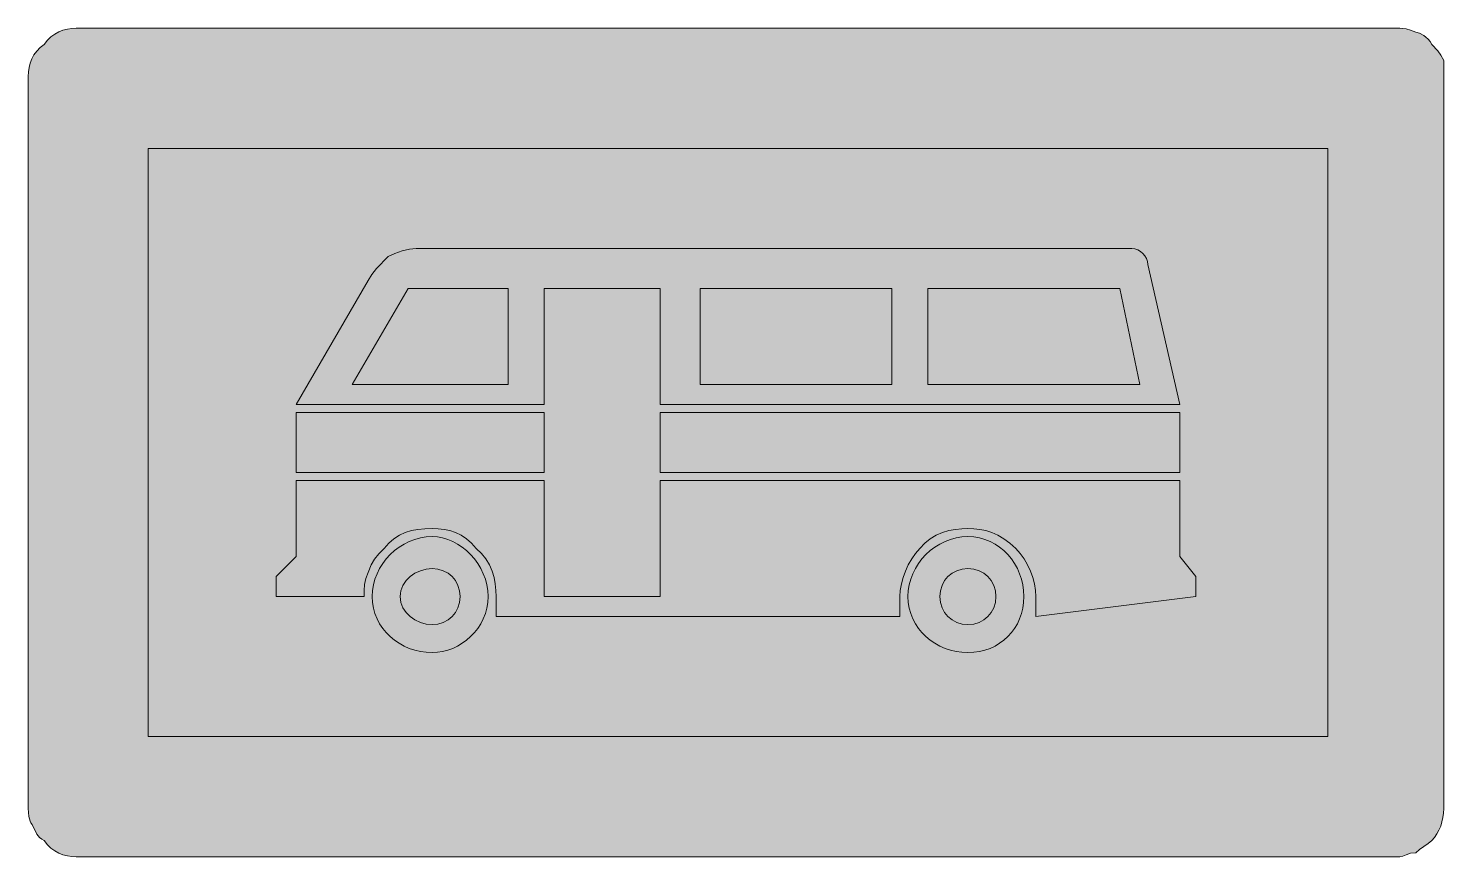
# Model space of a CAD drawing. Header units: metres. Extents: x 71 to 496, y 11 to 260.
import ezdxf

# ---------------------------------------------------------------- set-up
doc = ezdxf.new("R2010")
doc.units = ezdxf.units.M
doc.layers.add('FILL_LIME_00FF00', color=7, linetype='Continuous', true_color=0x00ff00)
doc.layers.add('FILL_WHITE_FFFFFF', color=7, linetype='Continuous', true_color=0xffffff)

msp = doc.modelspace()

# ---------------------------------------------------------------- hatches: boundary and pattern name
at = {"layer": 'FILL_LIME_00FF00', "true_color": 0x00ff00}
h = msp.add_hatch(color=7, dxfattribs=at)
h.dxf.hatch_style = 1
h.paths.add_polyline_path([(484.01, 259.66), (485.04, 259.53), (486.3, 259.17), (487.89, 258.48), (488.98, 258.25), (490.29, 257.58), (490.96, 257.07), (491.6, 256.45), (492.19, 255.72), (492.69, 254.88), (494.49, 252.93), (495.39, 251.67), (496.29, 250.08), (496.29, 245.28), (496.29, 25.68), (496.23, 24.33), (496.06, 23), (495.78, 21.69), (495.39, 20.43), (494.88, 19.22), (494.27, 18.09), (493.53, 17.03), (492.69, 16.08), (491.6, 15.18), (490.29, 14.28), (488.98, 13.38), (487.89, 12.48), (486.3, 12.29), (485.04, 11.88), (484.01, 11.47), (483.09, 11.28), (85.89, 11.28), (84.54, 11.34), (83.21, 11.52), (81.9, 11.85), (80.64, 12.33), (79.43, 12.98), (78.3, 13.81), (77.24, 14.84), (76.29, 16.08), (75.5, 16.53), (74.88, 17), (74.41, 17.49), (74.04, 18.03), (72.69, 20.88), (72.29, 21.38), (72, 21.97), (71.64, 23.28), (71.49, 25.68), (71.49, 245.28), (71.55, 246.63), (71.73, 247.96), (72.06, 249.27), (72.54, 250.53), (73.19, 251.74), (74.02, 252.87), (75.05, 253.93), (76.29, 254.88), (77.24, 256.12), (78.3, 257.15), (79.43, 257.98), (80.64, 258.63), (81.9, 259.11), (83.21, 259.44), (84.54, 259.62), (85.89, 259.68), (483.09, 259.68), (484.01, 259.66)])
h.paths.add_polyline_path([(461.49, 47.28), (461.49, 223.68), (107.49, 223.68), (107.49, 47.28), (461.49, 47.28)], flags=16)
h = msp.add_hatch(color=7, dxfattribs=at)
h.dxf.hatch_style = 1
h.paths.add_polyline_path([(405.99, 192.18), (406.6, 191.45), (407.08, 190.64), (407.38, 189.78), (407.49, 188.88), (417.09, 146.88), (261.09, 146.88), (261.09, 181.68), (226.29, 181.68), (226.29, 146.88), (151.89, 146.88), (173.49, 184.08), (174.6, 185.88), (176.04, 187.68), (179.49, 191.28), (181.48, 192.16), (183.69, 192.93), (185.9, 193.47), (187.89, 193.68), (402.69, 193.68), (403.59, 193.57), (404.45, 193.27), (405.26, 192.79), (405.99, 192.18)])
h.paths.add_polyline_path([(399.09, 181.68), (341.49, 181.68), (341.49, 152.88), (405.09, 152.88), (399.09, 181.68)], flags=16)
h.paths.add_polyline_path([(330.69, 152.88), (330.69, 181.68), (273.09, 181.68), (273.09, 152.88), (330.69, 152.88)], flags=16)
h.paths.add_polyline_path([(185.49, 181.68), (168.69, 152.88), (215.49, 152.88), (215.49, 181.68), (185.49, 181.68)], flags=16)
h = msp.add_hatch(color=7, dxfattribs=at)
h.dxf.hatch_style = 1
h.paths.add_polyline_path([(226.29, 144.48), (226.29, 126.48), (151.89, 126.48), (151.89, 144.48), (226.29, 144.48)])
h = msp.add_hatch(color=7, dxfattribs=at)
h.dxf.hatch_style = 1
h.paths.add_polyline_path([(417.09, 144.48), (417.09, 126.48), (261.09, 126.48), (261.09, 144.48), (417.09, 144.48)])
h = msp.add_hatch(color=7, dxfattribs=at)
h.dxf.hatch_style = 1
h.paths.add_polyline_path([(421.89, 95.28), (421.89, 89.28), (373.89, 83.28), (373.89, 89.28), (373.78, 91.13), (373.46, 93.05), (372.94, 95), (372.24, 96.93), (371.37, 98.81), (370.35, 100.59), (369.18, 102.22), (367.89, 103.68), (366.09, 105.32), (364.29, 106.64), (362.49, 107.69), (360.69, 108.48), (358.89, 109.05), (357.09, 109.42), (355.29, 109.62), (353.49, 109.68), (351.64, 109.62), (349.72, 109.42), (347.77, 109.05), (345.84, 108.48), (343.96, 107.69), (342.18, 106.64), (340.55, 105.32), (339.09, 103.68), (337.8, 102.22), (336.63, 100.59), (335.61, 98.81), (334.74, 96.93), (334.04, 95), (333.52, 93.05), (333.2, 91.13), (333.09, 89.28), (333.09, 83.28), (211.89, 83.28), (211.89, 89.28), (211.83, 91.13), (211.63, 93.05), (211.26, 95), (210.69, 96.93), (209.9, 98.81), (208.85, 100.59), (207.53, 102.22), (205.89, 103.68), (204.49, 105.32), (202.98, 106.64), (201.4, 107.69), (199.74, 108.48), (198.03, 109.05), (196.27, 109.42), (194.49, 109.62), (192.69, 109.68), (190.5, 109.62), (188.42, 109.42), (186.45, 109.05), (184.59, 108.48), (182.85, 107.69), (181.22, 106.64), (179.7, 105.32), (178.29, 103.68), (176.7, 102.05), (175.44, 100.53), (174.41, 98.79), (173.49, 96.48), (172.8, 94.68), (172.44, 92.88), (172.31, 91.08), (172.29, 89.28), (145.89, 89.28), (145.89, 95.28), (151.89, 101.28), (151.89, 124.08), (226.29, 124.08), (226.29, 89.28), (261.09, 89.28), (261.09, 124.08), (417.09, 124.08), (417.09, 101.28), (421.89, 95.28)])
h = msp.add_hatch(color=7, dxfattribs=at)
h.dxf.hatch_style = 1
h.paths.add_polyline_path([(209.11, 85.8), (208.66, 84.16), (208.05, 82.6), (207.29, 81.13), (206.39, 79.75), (205.37, 78.46), (204.24, 77.28), (203.01, 76.21), (201.7, 75.26), (200.31, 74.44), (198.86, 73.75), (197.36, 73.21), (195.82, 72.81), (194.26, 72.56), (192.69, 72.48), (190.91, 72.56), (189.16, 72.81), (187.46, 73.21), (185.83, 73.75), (184.26, 74.44), (182.78, 75.26), (181.38, 76.21), (180.09, 77.28), (178.91, 78.46), (177.85, 79.75), (176.93, 81.13), (176.15, 82.6), (175.53, 84.16), (175.07, 85.8), (174.79, 87.51), (174.69, 89.28), (174.79, 91.06), (175.07, 92.81), (175.53, 94.51), (176.15, 96.14), (176.93, 97.71), (177.85, 99.19), (178.91, 100.59), (180.09, 101.88), (181.38, 103.06), (182.78, 104.12), (184.26, 105.04), (185.83, 105.82), (187.46, 106.44), (189.16, 106.9), (190.91, 107.18), (192.69, 107.28), (194.26, 107.18), (195.82, 106.9), (197.36, 106.44), (198.86, 105.82), (200.31, 105.04), (201.7, 104.12), (203.01, 103.06), (204.24, 101.88), (205.37, 100.59), (206.39, 99.19), (207.29, 97.71), (208.05, 96.14), (208.66, 94.51), (209.11, 92.81), (209.39, 91.06), (209.49, 89.28), (209.39, 87.51), (209.11, 85.8)])
h.paths.add_polyline_path([(200.45, 92.62), (199.7, 94.05), (198.69, 95.28), (197.46, 96.29), (196.03, 97.04), (194.43, 97.52), (192.69, 97.68), (190.9, 97.52), (189.17, 97.04), (187.54, 96.29), (186.09, 95.28), (184.86, 94.05), (183.91, 92.62), (183.31, 91.02), (183.15, 90.17), (183.09, 89.28), (183.15, 88.39), (183.31, 87.54), (183.91, 85.94), (184.86, 84.51), (186.09, 83.28), (187.54, 82.27), (189.17, 81.52), (190.9, 81.04), (192.69, 80.88), (194.43, 81.04), (196.03, 81.52), (197.46, 82.27), (198.69, 83.28), (199.7, 84.51), (200.45, 85.94), (200.93, 87.54), (201.09, 89.28), (200.93, 91.02), (200.45, 92.62)], flags=16)
h = msp.add_hatch(color=7, dxfattribs=at)
h.dxf.hatch_style = 1
h.paths.add_polyline_path([(369.96, 85.8), (369.56, 84.16), (369.01, 82.6), (368.33, 81.13), (367.51, 79.75), (366.56, 78.46), (365.49, 77.28), (364.31, 76.21), (363.02, 75.26), (361.64, 74.44), (360.17, 73.75), (358.61, 73.21), (356.97, 72.81), (355.26, 72.56), (353.49, 72.48), (351.71, 72.56), (349.96, 72.81), (348.26, 73.21), (346.63, 73.75), (345.06, 74.44), (343.58, 75.26), (342.18, 76.21), (340.89, 77.28), (339.71, 78.46), (338.65, 79.75), (337.73, 81.13), (336.95, 82.6), (336.33, 84.16), (335.87, 85.8), (335.59, 87.51), (335.49, 89.28), (335.59, 91.06), (335.87, 92.81), (336.33, 94.51), (336.95, 96.14), (337.73, 97.71), (338.65, 99.19), (339.71, 100.59), (340.89, 101.88), (342.18, 103.06), (343.58, 104.12), (345.06, 105.04), (346.63, 105.82), (348.26, 106.44), (349.96, 106.9), (351.71, 107.18), (353.49, 107.28), (355.26, 107.18), (356.97, 106.9), (358.61, 106.44), (360.17, 105.82), (361.64, 105.04), (363.02, 104.12), (364.31, 103.06), (365.49, 101.88), (366.56, 100.59), (367.51, 99.19), (368.33, 97.71), (369.01, 96.14), (369.56, 94.51), (369.96, 92.81), (370.21, 91.06), (370.29, 89.28), (370.21, 87.51), (369.96, 85.8)])
h.paths.add_polyline_path([(361.25, 92.62), (360.5, 94.05), (359.49, 95.28), (358.26, 96.29), (356.83, 97.04), (355.23, 97.52), (353.49, 97.68), (351.75, 97.52), (350.15, 97.04), (348.72, 96.29), (347.49, 95.28), (346.48, 94.05), (345.73, 92.62), (345.25, 91.02), (345.09, 89.28), (345.25, 87.54), (345.73, 85.94), (346.48, 84.51), (347.49, 83.28), (348.72, 82.27), (350.15, 81.52), (351.75, 81.04), (353.49, 80.88), (355.23, 81.04), (356.83, 81.52), (358.26, 82.27), (359.49, 83.28), (360.5, 84.51), (361.25, 85.94), (361.73, 87.54), (361.89, 89.28), (361.73, 91.02), (361.25, 92.62)], flags=16)
at = {"layer": 'FILL_WHITE_FFFFFF', "true_color": 0xffffff}
h = msp.add_hatch(color=7, dxfattribs=at)
h.dxf.hatch_style = 1
h.paths.add_polyline_path([(461.49, 223.68), (461.49, 47.28), (107.49, 47.28), (107.49, 223.68), (461.49, 223.68)])

# ---------------------------------------------------------------- linework, layer by layer
at = {"layer": 'FILL_LIME_00FF00', "lineweight": 0, "true_color": 0x00ff00}
for points in [[(484.01, 259.66), (485.04, 259.53), (486.3, 259.17), (487.89, 258.48), (488.98, 258.25), (490.29, 257.58), (490.96, 257.07), (491.6, 256.45), (492.19, 255.72), (492.69, 254.88), (494.49, 252.93), (495.39, 251.67), (496.29, 250.08), (496.29, 245.28), (496.29, 25.68), (496.23, 24.33), (496.06, 23), (495.78, 21.69), (495.39, 20.43), (494.88, 19.22), (494.27, 18.09), (493.53, 17.03), (492.69, 16.08), (491.6, 15.18), (490.29, 14.28), (488.98, 13.38), (487.89, 12.48), (486.3, 12.29), (485.04, 11.88), (484.01, 11.47), (483.09, 11.28), (85.89, 11.28), (84.54, 11.34), (83.21, 11.52), (81.9, 11.85), (80.64, 12.33), (79.43, 12.98), (78.3, 13.81), (77.24, 14.84), (76.29, 16.08), (75.5, 16.53), (74.88, 17), (74.41, 17.49), (74.04, 18.03), (72.69, 20.88), (72.29, 21.38), (72, 21.97), (71.64, 23.28), (71.49, 25.68), (71.49, 245.28), (71.55, 246.63), (71.73, 247.96), (72.06, 249.27), (72.54, 250.53), (73.19, 251.74), (74.02, 252.87), (75.05, 253.93), (76.29, 254.88), (77.24, 256.12), (78.3, 257.15), (79.43, 257.98), (80.64, 258.63), (81.9, 259.11), (83.21, 259.44), (84.54, 259.62), (85.89, 259.68), (483.09, 259.68)], [(461.49, 47.28), (461.49, 223.68), (107.49, 223.68), (107.49, 47.28)], [(405.99, 192.18), (406.6, 191.45), (407.08, 190.64), (407.38, 189.78), (407.49, 188.88), (417.09, 146.88), (261.09, 146.88), (261.09, 181.68), (226.29, 181.68), (226.29, 146.88), (151.89, 146.88), (173.49, 184.08), (174.6, 185.88), (176.04, 187.68), (179.49, 191.28), (181.48, 192.16), (183.69, 192.93), (185.9, 193.47), (187.89, 193.68), (402.69, 193.68), (403.59, 193.57), (404.45, 193.27), (405.26, 192.79)], [(185.49, 181.68), (168.69, 152.88), (215.49, 152.88), (215.49, 181.68)], [(330.69, 152.88), (330.69, 181.68), (273.09, 181.68), (273.09, 152.88)], [(399.09, 181.68), (341.49, 181.68), (341.49, 152.88), (405.09, 152.88)], [(226.29, 144.48), (226.29, 126.48), (151.89, 126.48), (151.89, 144.48)], [(417.09, 144.48), (417.09, 126.48), (261.09, 126.48), (261.09, 144.48)], [(421.89, 95.28), (421.89, 89.28), (373.89, 83.28), (373.89, 89.28), (373.78, 91.13), (373.46, 93.05), (372.94, 95), (372.24, 96.93), (371.37, 98.81), (370.35, 100.59), (369.18, 102.22), (367.89, 103.68), (366.09, 105.32), (364.29, 106.64), (362.49, 107.69), (360.69, 108.48), (358.89, 109.05), (357.09, 109.42), (355.29, 109.62), (353.49, 109.68), (351.64, 109.62), (349.72, 109.42), (347.77, 109.05), (345.84, 108.48), (343.96, 107.69), (342.18, 106.64), (340.55, 105.32), (339.09, 103.68), (337.8, 102.22), (336.63, 100.59), (335.61, 98.81), (334.74, 96.93), (334.04, 95), (333.52, 93.05), (333.2, 91.13), (333.09, 89.28), (333.09, 83.28), (211.89, 83.28), (211.89, 89.28), (211.83, 91.13), (211.63, 93.05), (211.26, 95), (210.69, 96.93), (209.9, 98.81), (208.85, 100.59), (207.53, 102.22), (205.89, 103.68), (204.49, 105.32), (202.98, 106.64), (201.4, 107.69), (199.74, 108.48), (198.03, 109.05), (196.27, 109.42), (194.49, 109.62), (192.69, 109.68), (190.5, 109.62), (188.42, 109.42), (186.45, 109.05), (184.59, 108.48), (182.85, 107.69), (181.22, 106.64), (179.7, 105.32), (178.29, 103.68), (176.7, 102.05), (175.44, 100.53), (174.41, 98.79), (173.49, 96.48), (172.8, 94.68), (172.44, 92.88), (172.31, 91.08), (172.29, 89.28), (145.89, 89.28), (145.89, 95.28), (151.89, 101.28), (151.89, 124.08), (226.29, 124.08), (226.29, 89.28), (261.09, 89.28), (261.09, 124.08), (417.09, 124.08), (417.09, 101.28)], [(209.11, 85.8), (208.66, 84.16), (208.05, 82.6), (207.29, 81.13), (206.39, 79.75), (205.37, 78.46), (204.24, 77.28), (203.01, 76.21), (201.7, 75.26), (200.31, 74.44), (198.86, 73.75), (197.36, 73.21), (195.82, 72.81), (194.26, 72.56), (192.69, 72.48), (190.91, 72.56), (189.16, 72.81), (187.46, 73.21), (185.83, 73.75), (184.26, 74.44), (182.78, 75.26), (181.38, 76.21), (180.09, 77.28), (178.91, 78.46), (177.85, 79.75), (176.93, 81.13), (176.15, 82.6), (175.53, 84.16), (175.07, 85.8), (174.79, 87.51), (174.69, 89.28), (174.79, 91.06), (175.07, 92.81), (175.53, 94.51), (176.15, 96.14), (176.93, 97.71), (177.85, 99.19), (178.91, 100.59), (180.09, 101.88), (181.38, 103.06), (182.78, 104.12), (184.26, 105.04), (185.83, 105.82), (187.46, 106.44), (189.16, 106.9), (190.91, 107.18), (192.69, 107.28), (194.26, 107.18), (195.82, 106.9), (197.36, 106.44), (198.86, 105.82), (200.31, 105.04), (201.7, 104.12), (203.01, 103.06), (204.24, 101.88), (205.37, 100.59), (206.39, 99.19), (207.29, 97.71), (208.05, 96.14), (208.66, 94.51), (209.11, 92.81), (209.39, 91.06), (209.49, 89.28), (209.39, 87.51)], [(369.96, 85.8), (369.56, 84.16), (369.01, 82.6), (368.33, 81.13), (367.51, 79.75), (366.56, 78.46), (365.49, 77.28), (364.31, 76.21), (363.02, 75.26), (361.64, 74.44), (360.17, 73.75), (358.61, 73.21), (356.97, 72.81), (355.26, 72.56), (353.49, 72.48), (351.71, 72.56), (349.96, 72.81), (348.26, 73.21), (346.63, 73.75), (345.06, 74.44), (343.58, 75.26), (342.18, 76.21), (340.89, 77.28), (339.71, 78.46), (338.65, 79.75), (337.73, 81.13), (336.95, 82.6), (336.33, 84.16), (335.87, 85.8), (335.59, 87.51), (335.49, 89.28), (335.59, 91.06), (335.87, 92.81), (336.33, 94.51), (336.95, 96.14), (337.73, 97.71), (338.65, 99.19), (339.71, 100.59), (340.89, 101.88), (342.18, 103.06), (343.58, 104.12), (345.06, 105.04), (346.63, 105.82), (348.26, 106.44), (349.96, 106.9), (351.71, 107.18), (353.49, 107.28), (355.26, 107.18), (356.97, 106.9), (358.61, 106.44), (360.17, 105.82), (361.64, 105.04), (363.02, 104.12), (364.31, 103.06), (365.49, 101.88), (366.56, 100.59), (367.51, 99.19), (368.33, 97.71), (369.01, 96.14), (369.56, 94.51), (369.96, 92.81), (370.21, 91.06), (370.29, 89.28), (370.21, 87.51)], [(200.45, 92.62), (199.7, 94.05), (198.69, 95.28), (197.46, 96.29), (196.03, 97.04), (194.43, 97.52), (192.69, 97.68), (190.9, 97.52), (189.17, 97.04), (187.54, 96.29), (186.09, 95.28), (184.86, 94.05), (183.91, 92.62), (183.31, 91.02), (183.15, 90.17), (183.09, 89.28), (183.15, 88.39), (183.31, 87.54), (183.91, 85.94), (184.86, 84.51), (186.09, 83.28), (187.54, 82.27), (189.17, 81.52), (190.9, 81.04), (192.69, 80.88), (194.43, 81.04), (196.03, 81.52), (197.46, 82.27), (198.69, 83.28), (199.7, 84.51), (200.45, 85.94), (200.93, 87.54), (201.09, 89.28), (200.93, 91.02)], [(361.25, 92.62), (360.5, 94.05), (359.49, 95.28), (358.26, 96.29), (356.83, 97.04), (355.23, 97.52), (353.49, 97.68), (351.75, 97.52), (350.15, 97.04), (348.72, 96.29), (347.49, 95.28), (346.48, 94.05), (345.73, 92.62), (345.25, 91.02), (345.09, 89.28), (345.25, 87.54), (345.73, 85.94), (346.48, 84.51), (347.49, 83.28), (348.72, 82.27), (350.15, 81.52), (351.75, 81.04), (353.49, 80.88), (355.23, 81.04), (356.83, 81.52), (358.26, 82.27), (359.49, 83.28), (360.5, 84.51), (361.25, 85.94), (361.73, 87.54), (361.89, 89.28), (361.73, 91.02)]]:
    msp.add_lwpolyline(points, close=True, dxfattribs=at)
at = {"layer": 'FILL_WHITE_FFFFFF', "lineweight": 0, "true_color": 0xffffff}
msp.add_lwpolyline([(461.49, 223.68), (461.49, 47.28), (107.49, 47.28), (107.49, 223.68)], close=True, dxfattribs=at)

doc.saveas('drawing.dxf')
